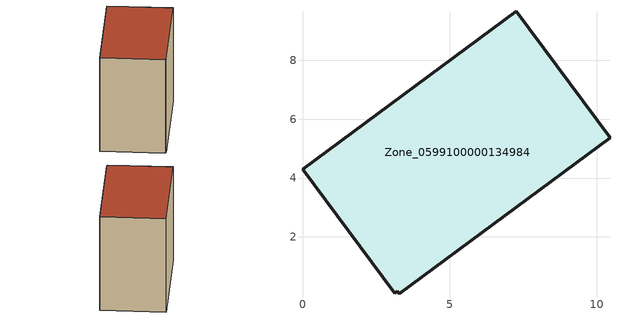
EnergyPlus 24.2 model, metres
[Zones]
Zone_0599100000134984
 floor ground (C_G): 7.26,9.68 10.45,5.38 3.28,0.06 3.22,0.15 3.14,0.08 0,4.3 z0
 wall outside (C_F): 7.26,9.68 0,4.3 3.14,0.08 3.22,0.15 3.28,0.06 10.45,5.38 7.26,9.68 z0:8.41
 roof outside (C_R): 10.45,5.38 7.26,9.68 0,4.3 3.14,0.08 3.22,0.15 3.28,0.06 z8.41
[BUILDING]
Pand.0599100000134984: North Axis=0; Terrain=City; Loads Convergence Tolerance Value=0.04; Temperature Convergence Tolerance Value=0.4; Solar Distribution=FullExterior; Maximum Number of Warmup Days=25; Minimum Number of Warmup Days=1
[Site:Location]
Rotterdam.The.Hague.AP_ZH_NLD Design_Conditions: Latitude=51.96; Longitude=4.45; Time Zone=1; Elevation=-4.5
[SITE:GROUNDTEMPERATURE:BUILDINGSURFACE]
18, 18, 18, 18, 18, 18, 18, 18, 18, 18, 18, 18
[MATERIAL] Thermal Absorptance=0.9; Solar Absorptance=0.7; Visible Absorptance=0.7
Name | Roughness | Thickness | Conductivity | Density | Specific Heat
G.TC.1975-1991 | MediumSmooth | 0.15 | 0.288461 | 540 | 1210
F.TC.1975-1991 | Rough | 0.3 | 0.230769 | 1920 | 840
R.TC.1975-1991 | MediumRough | 0.2 | 0.153846 | 1500 | 1000
[CONSTRUCTION]
C_G: G.TC.1975-1991
C_F: F.TC.1975-1991
C_R: R.TC.1975-1991
[ZONE]
Zone_0599100000134984: Type=1; Multiplier=1; Ceiling Height=Autocalculate; Volume=Autocalculate; Floor Area=autocalculate; Part of Total Floor Area=Yes
[ZONEINFILTRATION:DESIGNFLOWRATE]
Infil_Zone_0599100000134984: Zone or ZoneList or Space or SpaceList=Zone_0599100000134984; Schedule=AlwaysOn; Design Flow Rate Calculation Method=Flow/Area; Flow Rate per Floor Area=0.003; Constant Term Coefficient=1; Temperature Term Coefficient=0; Velocity Term Coefficient=0; Velocity Squared Term Coefficient=0
[HVACTEMPLATE:ZONE:IDEALLOADSAIRSYSTEM]
Zone_0599100000134984: Maximum Heating Supply Air Temperature=50; Minimum Cooling Supply Air Temperature=13; Maximum Heating Supply Air Humidity Ratio=0.0156; Minimum Cooling Supply Air Humidity Ratio=0.0077; Heating Limit=NoLimit; Cooling Limit=NoLimit; Dehumidification Control Type=ConstantSensibleHeatRatio; Cooling Sensible Heat Ratio=0.7; Dehumidification Setpoint=60; Humidification Control Type=None; Humidification Setpoint=30; Outdoor Air Method=None; Outdoor Air Flow Rate per Person=0.00944; Outdoor Air Flow Rate per Zone Floor Area=0; Outdoor Air Flow Rate per Zone=0; Demand Controlled Ventilation Type=None; Outdoor Air Economizer Type=NoEconomizer; Heat Recovery Type=None; Sensible Heat Recovery Effectiveness=0.7; Latent Heat Recovery Effectiveness=0.65
[ZONECONTROL:THERMOSTAT]
ThermostatControl_Zone_0599100000134984: Zone or ZoneList=Zone_0599100000134984; Control Type Schedule=DualSetpointControlType; Control 1=Thermostat_Zone_0599100000134984; Temperature Difference Between Cutout And Setpoint=0
[THERMOSTATSETPOINT:DUALSETPOINT]
Thermostat_Zone_0599100000134984: Heating Setpoint Temperature Schedule=HeatingSetpoint_Zone_0599100000134984; Cooling Setpoint Temperature Schedule=CoolingSetpoint_Zone_0599100000134984
[SCHEDULE:COMPACT]
HeatingSetpoint_Zone_0599100000134984: Through: 12/31, For: AllDays, Until: 24:00, 21
CoolingSetpoint_Zone_0599100000134984: Through: 12/31, For: AllDays, Until: 24:00, 24
DualSetpointControlType: Through: 12/31, For: AllDays, Until: 24:00, 4
AlwaysOn: Through: 12/31, For: AllDays, Until: 24:00, 1
